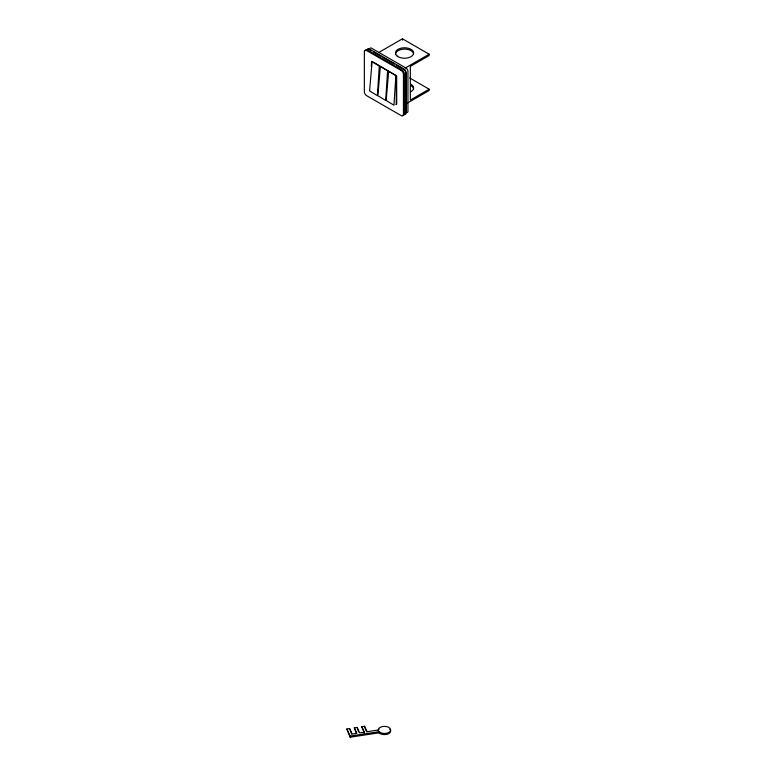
<?xml version="1.0" encoding="UTF-8"?>
<svg xmlns="http://www.w3.org/2000/svg" width="776" height="776" viewBox="0 0 776 776"><rect width="100%" height="100%" fill="white"/><g stroke="black" fill="none" stroke-linecap="round" stroke-linejoin="round"><path stroke-width="1.16" d="M378.62 52.564L402.463 38.8L429.157 54.213L429.157 55.532L410.329 66.397L410.329 100.065L429.157 89.201L429.157 90.52L407.381 103.082M405.315 67.978L429.157 54.213M379.086 732.825L350.131 737.2L346.843 729.003L349.617 728.577L352.168 734.077L356.873 733.349L354.322 727.849L357.096 727.422L359.647 732.913L364.351 732.185L364.351 733.291L361.8 726.695L364.575 726.268L367.126 731.758L378.251 729.935A6.198 3.579 0 0 1 386.584 726.569A6.198 3.579 0 0 1 389.212 732.234A6.198 3.579 0 0 1 379.095 731.71M346.843 729.003L350.131 736.094L379.086 731.72M372.092 61.76L369.57 90.918L377.388 95.642L379.309 65.921M380.376 66.542L377.854 95.71L385.682 100.434L387.602 70.713M388.669 71.324L386.147 100.492L393.965 105.216L395.896 75.495M396.264 104.469L396.264 75.747L371.558 61.488L371.335 66.474M396.041 104.595L396.711 104.207L396.652 75.903L372.014 61.42M369.318 49.489L371.413 50.702M373.508 51.914L380.841 56.144M382.937 57.356L394.47 64.01M396.565 65.223L403.898 69.462A2.541 1.465 60 0 1 405.169 70.8M409.65 77.939L429.157 89.201M365.079 728.47L366.611 731.768M361.8 726.695L364.351 732.185M358.628 731.826L357.096 727.422M356.359 733.349L354.322 727.849M351.654 734.077L349.617 728.577M402.463 38.8L402.463 40.119M379.018 731.622L379.018 732.728M378.281 730.032L378.281 731.137M364.575 726.268L364.575 727.374M350.131 736.094L350.131 737.2M389.843 729.246A6.198 3.579 0 0 1 387.563 734.135A6.198 3.579 0 0 1 379.095 732.816M378.475 730.119A6.198 3.579 0 0 1 379.086 729.256M410.96 85.612A9.079 5.238 0 0 1 413.618 89.318M410.96 84.293A9.079 5.238 0 0 1 410.96 91.704M395.469 54.33A9.079 5.238 0 0 1 404.538 49.092A9.079 5.238 0 0 1 413.618 54.33M367.067 50.265A3.172 1.833 60 0 1 369.318 48.975L403.898 68.938A3.172 1.833 60 0 1 406.149 72.828L406.149 112.763A3.172 1.833 60 0 1 404.48 114.305M365.35 50.682A3.172 1.833 60 0 1 367.523 50.013L402.104 69.976A3.172 1.833 60 0 1 404.354 73.865L404.354 113.8A3.172 1.833 60 0 1 402.686 115.343M406.149 112.248A2.541 1.465 60 0 0 407.943 111.21L407.943 71.276A2.541 1.465 60 0 0 406.149 68.162L371.558 48.19A2.541 1.465 60 0 0 370.006 48.335M405.46 113.403A2.541 1.465 60 0 0 405.693 112.501L405.693 72.566A2.541 1.465 60 0 0 405.46 71.392M405.169 113.665A2.541 1.465 60 0 1 404.8 113.781M368.416 49.247A2.541 1.465 60 0 1 368.852 49.295M401.202 70.5L366.621 50.527A3.172 1.833 60 0 0 364.371 51.827L364.371 91.762A3.172 1.833 60 0 0 366.621 95.652L401.202 115.614A3.172 1.833 60 0 0 403.452 114.324L403.452 74.389A3.172 1.833 60 0 0 401.202 70.5M397.341 56.202A9.079 5.238 0 0 0 412.929 55.018A9.079 5.238 0 0 0 403.355 47.811A9.079 5.238 0 0 0 397.341 56.202"/></g></svg>
